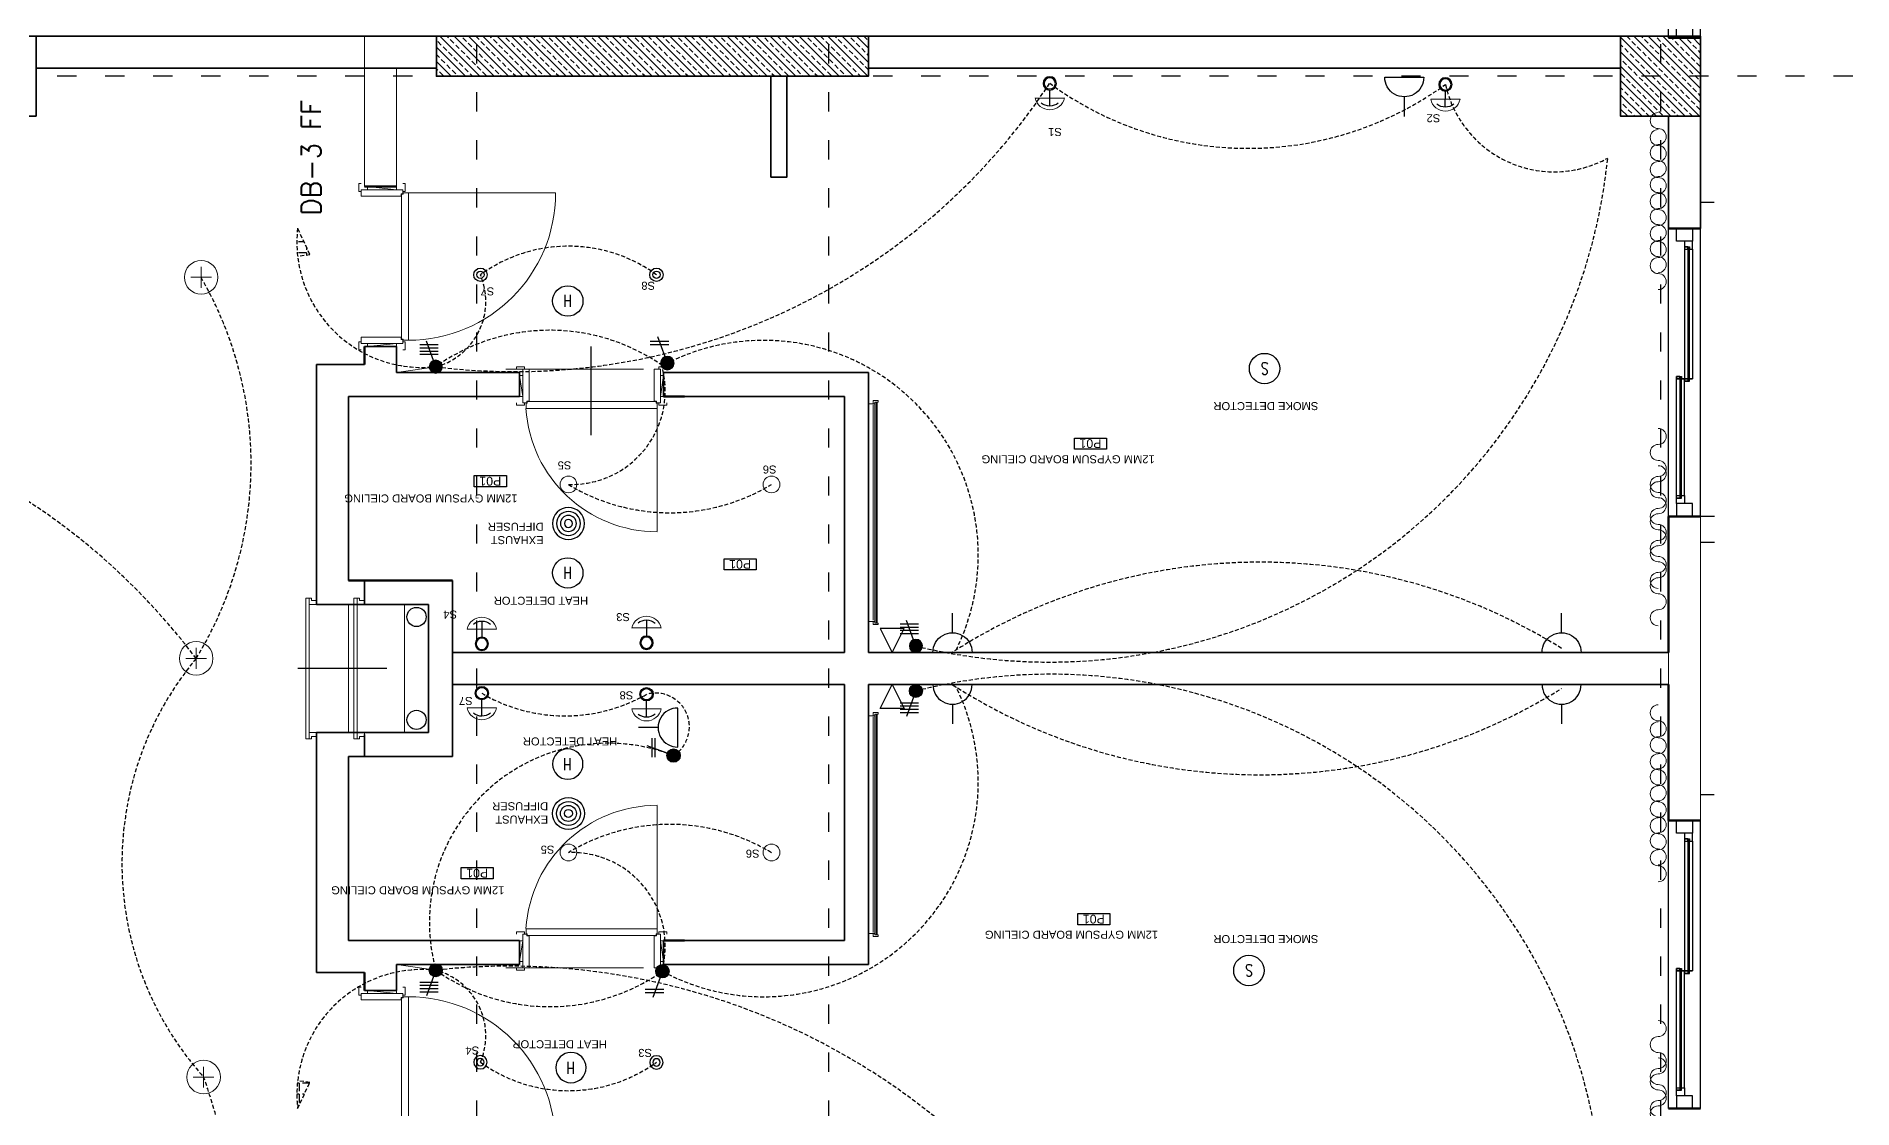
# Model space of a CAD drawing. Header units: millimetres. Extents: x -3207095 to 15275363, y 3702017 to 4798027.
# Drawn here: x 688165 to 689300, y 4470707 to 4471377 of the extents above; entities that cross this region are included whole.
import ezdxf
from ezdxf.enums import TextEntityAlignment as Align

# ---------------------------------------------------------------- set-up
doc = ezdxf.new("R2010")
doc.units = ezdxf.units.MM
for name, pattern in [('ACAD_ISO03W100', [30, 12, -18]), ('DUZ', [500, 500]), ('HIDDEN', [0.375, 0.25, -0.125]), ('HIDDEN2', [0.1875, 0.125, -0.0625])]:
    doc.linetypes.add(name, pattern=pattern)
doc.layers.get('0').update_dxf_attribs({"color": 1, "linetype": 'DUZ'})
for name, color, linetype in [('0 MC MAHAL', 94, 'Continuous'), ('a_aydinlatma', 5, 'Continuous'), ('a_olcu', 30, 'Continuous'), ('a_yazi', 105, 'Continuous'), ('AGAC', 116, 'Continuous'), ('EL-L-LS', 181, 'Continuous'), ('KOLTAR_F', 145, 'Continuous'), ('MH-EL-TEL', 222, 'Continuous'), ('OLCU', 1, 'Continuous'), ('PEN', 161, 'Continuous'), ('pen.kap.olc', 205, 'Continuous'), ('SMC-EL-FA', 33, 'Continuous'), ('SMC-EL-FA-TXT', 123, 'Continuous'), ('SMC-EL-L-LP', 22, 'Continuous'), ('SMC-EL-P', 160, 'Continuous'), ('SMC-TXT', 123, 'Continuous'), ('söve', 26, 'DUZ'), ('TESİSAT', 57, 'Continuous')]:
    doc.layers.add(name, color=color, linetype=linetype)
for name, color, linetype, lineweight in [('C LIGHT', 202, 'Continuous', 9), ('cam', 143, 'Continuous', 20), ('DUV', 220, 'Continuous', 50), ('DUVAR', 7, 'Continuous', 35), ('EL-L-WIR', 124, 'Continuous', 30), ('FE_MOBTEF.2', 33, 'Continuous', 18), ('FE_PERDE', 205, 'Continuous', 15), ('gor25', 142, 'Continuous', 25), ('iç duvar', 7, 'Continuous', 50), ('KAPEN', 151, 'Continuous', 9), ('KOLON_F', 3, 'Continuous', 35), ('Xref', 253, 'Continuous', 13)]:
    doc.layers.add(name, color=color, linetype=linetype, lineweight=lineweight)
doc.styles.add('ARIEL20S', font='arial.ttf')
doc.styles.add('ROMANS', font='romans.shx')
doc.styles.add('smc-1', font='simplex.shx')
pattern_1 = [(135, (5190607.668, 3810743.487), (-4.4901280605, -4.4901280605), []), (135, (5190607.668, 3810747.977), (-4.4901280605, -4.4901280605), [3.175, -1.5875])]
pattern_2 = [(135, (5191127.668, 3810743.487), (-4.4901280605, -4.4901280605), []), (135, (5191127.668, 3810747.977), (-4.4901280605, -4.4901280605), [3.175, -1.5875])]

# ---------------------------------------------------------------- blocks, each defined once
blk = doc.blocks.new('GEN_BLOCK00601')
at = {"linetype": 'Continuous', "ltscale": 50}
for centre, start, end in [((50, 50), 0, 180), ((150, 50), 180, 0), ((250, 50), 0, 180), ((350, 50), 180, 0), ((450, 50), 0, 180), ((550, 50), 180, 0), ((650, 50), 0, 180), ((750, 50), 180, 0), ((850, 50), 0, 180), ((950, 50), 180, 0)]:
    blk.add_arc(centre, 50, start, end, dxfattribs=at)
for tag in ['FLOOR', 'Sfb']:
    blk.add_attdef(tag, (0, 0), '', height=1)
blk = doc.blocks.new('new block')
at = {"layer": 'KAPEN'}
for p, q in [((105202.053, 48261.86), (105202.02, 48261.86)), ((105202.053, 48261.853), (105202.053, 48261.86)), ((105202.063, 48261.853), (105202.053, 48261.853)), ((105202.063, 48261.047), (105202.063, 48261.853)), ((105201.25, 48261.04), (105202.053, 48261.04)), ((105202.053, 48261.047), (105202.063, 48261.047)), ((105202.053, 48261.04), (105202.053, 48261.047))]:
    blk.add_line(p, q, dxfattribs=at)
for points in [[(105202.055, 48261.92), (105202.04, 48261.92), (105202.04, 48261.87), (105202.055, 48261.87)], [(105202.265, 48261.92), (105202.28, 48261.92), (105202.28, 48261.87), (105202.265, 48261.87)], [(105202.02, 48261.04), (105202.02, 48261.86)], [(105202.225, 48261.88), (105202.225, 48261.9), (105202.095, 48261.88), (105202.095, 48261.9)], [(105202.055, 48260.98), (105202.04, 48260.98), (105202.04, 48261.03), (105202.055, 48261.03)], [(105202.225, 48261.02), (105202.225, 48261), (105202.095, 48261.02), (105202.095, 48261)], [(105202.265, 48260.98), (105202.28, 48260.98), (105202.28, 48261.03), (105202.265, 48261.03)]]:
    blk.add_lwpolyline(points, dxfattribs=at)
for points in [[(105202.055, 48261.88), (105202.055, 48261.855), (105202.065, 48261.855), (105202.065, 48261.84), (105202.265, 48261.84), (105202.265, 48261.88)], [(105202.055, 48261.02), (105202.055, 48261.045), (105202.065, 48261.045), (105202.065, 48261.06), (105202.265, 48261.06), (105202.265, 48261.02)]]:
    blk.add_lwpolyline(points, close=True, dxfattribs=at)
blk.add_arc((105202.071, 48261.04), 0.822, 93.6023, 180, dxfattribs=at)
blk = doc.blocks.new('K210')
for p, q in [((0.04, 0.985), (0.04, 0.032)), ((0.04, 0.032), (0.047, 0.032)), ((0.047, 0.032), (0.047, 0.022)), ((0.047, 0.022), (0.953, 0.022)), ((0.953, 0.032), (0.96, 0.032)), ((0.953, 0.022), (0.953, 0.032)), ((0.96, 0.032), (0.96, 0.065))]:
    blk.add_line(p, q)
for points in [[(-0.02, 0.03), (-0.02, 0.045), (0.03, 0.045), (0.03, 0.03)], [(0.04, 0.065), (0.96, 0.065)], [(1.02, 0.03), (1.02, 0.045), (0.97, 0.045), (0.97, 0.03)], [(0.02, -0.19), (0, -0.19), (0.02, -0.01), (0, -0.01)], [(0.98, -0.19), (1, -0.19), (0.98, -0.01), (1, -0.01)], [(-0.02, -0.23), (-0.02, -0.245), (0.03, -0.245), (0.03, -0.23)], [(1.02, -0.23), (1.02, -0.245), (0.97, -0.245), (0.97, -0.23)]]:
    blk.add_lwpolyline(points)
for points in [[(0.02, 0.03), (0.045, 0.03), (0.045, 0.02), (0.06, 0.02), (0.06, -0.23), (0.02, -0.23)], [(0.98, 0.03), (0.955, 0.03), (0.955, 0.02), (0.94, 0.02), (0.94, -0.23), (0.98, -0.23)]]:
    blk.add_lwpolyline(points, close=True)
blk.add_arc((0.04, 0.065), 0.92, 0, 90)
blk = doc.blocks.new('rgtkjıtdkfgölv')
at = {"layer": 'FE_MOBTEF.2'}
for p, q in [((104445.908, 48877.932), (104445.888, 48877.932)), ((104445.888, 48877.932), (104445.888, 48877.902)), ((104445.888, 48877.902), (104445.898, 48877.902)), ((104445.898, 48877.914), (104445.898, 48877.922)), ((104445.898, 48877.922), (104447.278, 48877.922)), ((104445.898, 48877.922), (104445.908, 48877.922)), ((104445.898, 48877.902), (104445.898, 48877.922)), ((104445.898, 48877.908), (104445.898, 48877.914)), ((104445.898, 48877.914), (104447.278, 48877.914)), ((104447.278, 48877.914), (104445.898, 48877.914)), ((104447.278, 48877.908), (104445.898, 48877.908)), ((104445.908, 48877.932), (104445.908, 48877.962)), ((104445.908, 48877.922), (104445.908, 48877.932)), ((104447.261, 48877.932), (104445.914, 48877.932)), ((104447.268, 48877.932), (104447.268, 48877.962)), ((104447.268, 48877.932), (104447.288, 48877.932)), ((104447.268, 48877.922), (104447.268, 48877.932)), ((104447.278, 48877.922), (104447.268, 48877.922)), ((104447.278, 48877.902), (104447.278, 48877.922)), ((104447.278, 48877.922), (104447.278, 48877.914)), ((104447.278, 48877.914), (104447.278, 48877.908)), ((104447.288, 48877.902), (104447.278, 48877.902)), ((104447.288, 48877.932), (104447.288, 48877.902))]:
    blk.add_line(p, q, dxfattribs=at)
blk = doc.blocks.new('a_malzeme')
blk.add_lwpolyline([(-100, 70), (100, 70), (100, 0), (-100, 0), (-100, 70)])
at = {"style": 'ARIEL20S'}
blk.add_attdef('P01', text='', height=55, dxfattribs=at).set_placement((0, 35), align=Align.MIDDLE_CENTER)
blk = doc.blocks.new('ANEM')
at = {"layer": 'a_aydinlatma'}
for radius in [100, 75, 50, 25]:
    blk.add_circle((56721, 5587), radius, dxfattribs=at)
blk = doc.blocks.new('SD')
at = {"color": 140}
blk.add_circle((0, 0), 0.25, dxfattribs=at)
at = {"layer": 'SMC-EL-FA-TXT', "style": 'ROMANS', "width": 0.75}
blk.add_text('S', height=0.197, dxfattribs=at).set_placement((-0.066, -0.101, 0))
blk = doc.blocks.new('LIGHT3')
at = {"layer": 'SMC-EL-L-LP'}
blk.add_line((0.001, 0), (0, 0.235), dxfattribs=at)
for radius in [0.0975, 0.0825]:
    blk.add_circle((0, 0.332), radius, dxfattribs=at)
blk.add_arc((0, 0.2), 0.2, 231.5853, 308.8029, dxfattribs=at)
blk = doc.blocks.new('LS-1WAY-4G')
at = {"layer": 'EL-L-LS'}
blk.add_hatch(color=181, dxfattribs=at).paths.add_polyline_path([(0.092, 0.092, 1), (-0.092, 0.092, 1)])
at = {"layer": 'EL-L-LS', "color": 181}
for p, q in [((-0.036, 0.4), (0.223, 0.4)), ((-0.036, 0.354), (0.223, 0.354)), ((-0.036, 0.308), (0.223, 0.308)), ((-0.036, 0.263), (0.223, 0.263)), ((0.031, 0.178), (0.132, 0.453))]:
    blk.add_line(p, q, dxfattribs=at)
blk.add_circle((0, 0.092), 0.0917, dxfattribs=at)
blk = doc.blocks.new('LIGHT1')
at = {"linetype": 'Continuous'}
for radius in [0.11, 0.06]:
    blk.add_circle((0, 0), radius, dxfattribs=at)
blk = doc.blocks.new('A$C89dd7f61')
at = {"layer": 'SMC-EL-L-LP', "xscale": -38, "yscale": 38, "zscale": 38}
blk.add_blockref('LIGHT1', (0, 0), dxfattribs=at)
blk = doc.blocks.new('LS-1WAY-2G')
at = {"layer": 'SMC-EL-L-LP'}
blk.add_hatch(color=181, dxfattribs=at).paths.add_polyline_path([(0.092, 0.092, 1), (-0.092, 0.092, 1)])
at = {"layer": 'SMC-EL-L-LP', "color": 181}
for p, q in [((-0.021, 0.387), (0.237, 0.387)), ((-0.021, 0.342), (0.237, 0.342)), ((0.031, 0.178), (0.132, 0.453))]:
    blk.add_line(p, q, dxfattribs=at)
blk.add_circle((0, 0.092), 0.0917, dxfattribs=at)
blk = doc.blocks.new('CL1')
at = {"layer": 'C LIGHT'}
blk.add_circle((0, 0), 5.25, dxfattribs=at)
blk = doc.blocks.new('HD')
at = {"color": 22}
blk.add_circle((0, 0), 0.25, dxfattribs=at)
at = {"layer": 'SMC-EL-FA-TXT', "color": 123, "style": 'ROMANS', "width": 0.75}
blk.add_text('H', height=0.197, dxfattribs=at).set_placement((-0.074, -0.096, 0))
blk = doc.blocks.new('S13A')
for p, q in [((0, 0.18), (0, 0.358)), ((-0.178, 0), (0.178, 0))]:
    blk.add_line(p, q)
blk.add_arc((0, 0.002), 0.178, 359.4023, 180.5977)
blk = doc.blocks.new('A$C7aefd928')
at = {"layer": 'a_aydinlatma', "linetype": 'HIDDEN', "ltscale": 10}
h = blk.add_hatch(dxfattribs=at)
h.set_pattern_fill('ANGLE', color=8)
h.set_pattern_definition([(0, (-693994.367, -4479887.279), (0, 6.985), [5.08, -1.905]), (90, (-693994.367, -4479887.279), (-6.985, 4e-16), [5.08, -1.905])])
h.paths.add_polyline_path([(837.2, 271.4), (829.6, 255), (837.2, 254.1, 0.055419)])
at = {"layer": 'a_aydinlatma', "linetype": 'HIDDEN2'}
for p, q in [((23.5, 328.8), (23.5, 281.7)), ((0, 305.3), (47, 305.3))]:
    blk.add_line(p, q, dxfattribs=at)
at = {"layer": 'a_aydinlatma', "color": 3, "linetype": 'HIDDEN', "ltscale": 10}
for p, q in [((837.2, 271.4), (829.6, 255)), ((829.6, 255), (837.2, 254.1))]:
    blk.add_line(p, q, dxfattribs=at)
at = {"layer": 'a_aydinlatma', "linetype": 'HIDDEN2'}
for radius in [19.2, 7.2]:
    blk.add_circle((23.5, 305.3), radius, dxfattribs=at)
at = {"layer": 'a_aydinlatma', "linetype": 'HIDDEN', "ltscale": 10}
for centre, radius, start, end in [((41.1, 391.6), 88.1, 258.5011, 333.1564), ((243.2, 587.1), 265.7, 242.3098, 297.7005), ((705.2, 605.5), 423.1, 216.8454, 276.1897), ((366.4, 345.2), 345.2, 186.6453, 284.1662), ((668, 166.4), 93.8, 54.1169, 125.8831), ((761.9, 225.8), 42.3, 156.7822, 254.8981), ((643.1, 154.9), 111.8, 248.5847, 15.5788), ((665.9, 169.8), 58.4, 164.7362, 272.1082), ((604.6, 216.3), 122.5, 238.8129, 301.1871), ((613.5, 32.9), 21.1, 121.94, 285.5579), ((670.1, -77.2), 103.2, 59.6797, 119.5515)]:
    blk.add_arc(centre, radius, start, end, dxfattribs=at)
at = {"layer": 'a_aydinlatma', "color": 3, "linetype": 'HIDDEN', "ltscale": 10}
for centre, radius, start, end in [((759.4, 262.8), 78.3, 263.7664, 6.3094), ((679.6, 84.6), 123.1, 54.605, 124.8385), ((546, 67.4), 134.1, 61.8575, 206.2961), ((235.8, -293.6), 356.4, 57.3715, 121.9107)]:
    blk.add_arc(centre, radius, start, end, dxfattribs=at)
at = {"layer": 'MH-EL-TEL'}
for p, q in [((465.7, 6.4), (458.2, 21.4)), ((458.2, 21.4), (473.2, 21.4)), ((473.2, 21.4), (465.7, 6.4))]:
    blk.add_line(p, q, dxfattribs=at)
at = {"layer": 'OLCU', "color": 252, "linetype": 'Continuous', "lineweight": 5, "true_color": 0x939598}
blk.add_line((750.9, 184.9), (775.5, 181.4), dxfattribs=at)
at = {"layer": 'SMC-EL-L-LP', "lineweight": 0}
for p, q in [((128.9, 342.6), (110.6, 342.6)), ((375.9, 342.7), (357.5, 342.7)), ((610, 21.7), (628.3, 21.7)), ((712.9, 21), (731.3, 21))]:
    blk.add_line(p, q, dxfattribs=at)
for centre, start, end in [((119.7, 344.6), 191.7871, 348.2129), ((366.7, 344.6), 191.7871, 348.2129), ((619.2, 19.8), 11.7871, 168.2129), ((722.1, 19.1), 11.7871, 168.2129)]:
    blk.add_arc(centre, 9.38, start, end, dxfattribs=at)
at = {"layer": 'a_aydinlatma', "xscale": 0.1, "yscale": 0.1, "zscale": 0.1}
blk.add_blockref('ANEM', (-5004.1, -471.7), dxfattribs=at)
at = {"layer": 'a_olcu', "xscale": 0.1, "yscale": 0.1, "zscale": 0.1}
for p in [(339.7, 149.5), (725, 120.8)]:
    blk.add_blockref('a_malzeme', p, dxfattribs=at).add_auto_attribs({'P01': 'P01'})
at = {"layer": 'C LIGHT', "linetype": 'Continuous'}
for p in [(541.1, 111.4), (668, 111.4)]:
    blk.add_blockref('CL1', p, dxfattribs=at)
at = {"layer": 'EL-L-LS', "xscale": 45.60000005237816, "yscale": 45.60000005237816, "zscale": 45.60000005237816}
blk.add_blockref('LS-1WAY-2G', (609.3, 181.4), dxfattribs=at)
at = {"layer": 'EL-L-LS', "xscale": 45.60000005237816, "yscale": 45.60000005237816, "zscale": 45.60000005237816, "rotation": 270}
blk.add_blockref('LS-1WAY-2G', (598.1, 50.8), dxfattribs=at)
at = {"layer": 'EL-L-WIR', "xscale": 44.23680000000058, "yscale": 44.23680000000058, "zscale": 44.23680000000058}
for p in [(750.9, 180.9), (450.9, 6.4)]:
    blk.add_blockref('LS-1WAY-4G', p, dxfattribs=at)
at = {"layer": 'SMC-EL-FA', "yscale": 38, "zscale": 38}
for name, p, xscale in [('HD', (666.4, 245.8), -38), ('SD', (242.8, 185.1), 38), ('HD', (668.4, 56.1), -38)]:
    blk.add_blockref(name, p, dxfattribs=dict(at, xscale=xscale))
at = {"layer": 'SMC-EL-L-LP', "lineweight": 0, "xscale": 42.74999999996362, "yscale": 42.74999999996362, "zscale": 42.74999999996362}
for p in [(119.7, 337.6), (366.7, 337.6)]:
    blk.add_blockref('LIGHT3', p, dxfattribs=at)
at = {"layer": 'SMC-EL-L-LP', "lineweight": 0, "xscale": 42.74999999996362, "yscale": 42.74999999996362, "zscale": 42.74999999996362, "rotation": 180}
for p in [(619.2, 26.7), (722.1, 26)]:
    blk.add_blockref('LIGHT3', p, dxfattribs=at)
at = {"layer": 'SMC-EL-P', "xscale": 68.51054328617874, "yscale": 68.51054328617874, "zscale": 68.51054328617874}
for p, rotation in [((144.8, 354.5), 180), ((599.6, 33.3), 270)]:
    blk.add_blockref('S13A', p, dxfattribs=dict(at, rotation=rotation))
for p in [(47.4, 6.4), (428, 6.4)]:
    blk.add_blockref('S13A', p, dxfattribs=at)
at = {"layer": 'Xref'}
for p in [(613, 242.5), (723, 242.4)]:
    blk.add_blockref('A$C89dd7f61', p, dxfattribs=at)
at = {"layer": 'a_yazi', "char_height": 5, "style": 'ARIEL20S'}
for s, insert, width, attachment_point in [('S2', (115.8, 330.3), 51.389, 1), ('S1', (353, 328.2), 51.389, 1), ('S3', (615.8, 239.1), 51.389, 1), ('HEAT DETECTOR', (644, 228.6), 143.239, 7), ('S4', (723.8, 237.6), 51.389, 1), ('SMOKE DETECTOR', (199.4, 162.9), 143.239, 7), ('12MM GYPSUM BOARD CIELING ', (299.5, 160.2), 143.239, 7), ('12MM GYPSUM BOARD CIELING ', (708, 132.4), 143.239, 7), ('S6', (548.6, 114.6), 51.389, 1), ('S5', (676.8, 112.1), 51.389, 1), ('EXHAUST DIFFUSER', (680.7, 93.3), 51.389, 1), ('HEAT DETECTOR', (637.5, 39.4), 143.239, 7), ('S8', (627.5, 15.7), 51.389, 1), ('S7', (727.9, 19.2), 51.389, 1)]:
    blk.add_mtext(s, dxfattribs=dict(at, insert=insert, width=width, attachment_point=attachment_point))
blk = doc.blocks.new('A$C288ee9c8')
at = {"layer": 'a_aydinlatma', "linetype": 'HIDDEN', "ltscale": 10}
h = blk.add_hatch(dxfattribs=at)
h.set_pattern_fill('ANGLE', color=8)
h.set_pattern_definition([(0, (-694012.924, -4479302.351), (0, 6.985), [5.08, -1.905]), (90, (-694012.924, -4479302.351), (-6.985, 4e-16), [5.08, -1.905])])
h.paths.add_polyline_path([(818.7, 95), (811, 111.4), (818.6, 112.3, -0.055419)])
at = {"layer": 'a_aydinlatma', "color": 3, "linetype": 'HIDDEN', "ltscale": 10}
for p, q in [((811, 111.4), (818.6, 112.3)), ((818.7, 95), (811, 111.4))]:
    blk.add_line(p, q, dxfattribs=at)
at = {"layer": 'a_aydinlatma', "linetype": 'HIDDEN', "ltscale": 10}
for centre, radius, start, end in [((349, 15), 350.8, 76.2487, 174.124), ((586.1, 150), 122.5, 58.8129, 121.1871), ((647.4, 196.4), 58.4, 87.8918, 195.2638), ((683.3, -216.4), 400.7, 82.9628, 146.5996), ((743.4, 140.5), 42.3, 105.1019, 203.2178), ((649.5, 199.8), 93.8, 234.1169, 305.8831), ((33.5, -10.1), 69.6, 12.4474, 118.8317), ((224.6, -165.2), 210, 53.7613, 125.8826)]:
    blk.add_arc(centre, radius, start, end, dxfattribs=at)
at = {"layer": 'a_aydinlatma', "color": 3, "linetype": 'HIDDEN', "ltscale": 10}
for centre, radius, start, end in [((217.3, 659.8), 356.4, 238.0893, 302.6285), ((527.5, 298.9), 134.1, 153.7039, 298.1425), ((740.9, 103.4), 78.3, 353.6906, 96.2336), ((661.1, 281.6), 123.1, 235.1615, 305.395)]:
    blk.add_arc(centre, radius, start, end, dxfattribs=at)
at = {"layer": 'MH-EL-TEL'}
for p, q in [((447.2, 359.8), (439.7, 344.8)), ((454.7, 344.8), (447.2, 359.8)), ((439.7, 344.8), (454.7, 344.8))]:
    blk.add_line(p, q, dxfattribs=at)
at = {"layer": 'OLCU', "color": 252, "linetype": 'Continuous', "lineweight": 5, "true_color": 0x939598}
blk.add_line((732.4, 181.3), (757, 184.8), dxfattribs=at)
at = {"layer": 'SMC-EL-L-LP', "lineweight": 0}
for p, q in [((591.5, 344.5), (609.8, 344.5)), ((694.4, 345.2), (712.8, 345.2)), ((110.7, 14.1), (92.3, 14.1)), ((357.9, 13.4), (339.5, 13.4))]:
    blk.add_line(p, q, dxfattribs=at)
for centre, start, end in [((600.7, 346.5), 191.7871, 348.2129), ((703.6, 347.1), 191.7871, 348.2129), ((101.5, 12.2), 11.7871, 168.2129), ((348.7, 11.4), 11.7871, 168.2129)]:
    blk.add_arc(centre, 9.38, start, end, dxfattribs=at)
at = {"layer": 'a_aydinlatma', "xscale": -0.1, "yscale": 0.1, "zscale": 0.1, "rotation": 180}
blk.add_blockref('ANEM', (-5022.6, 837.9), dxfattribs=at)
at = {"layer": 'a_olcu', "xscale": 0.1, "yscale": 0.1, "zscale": 0.1}
for p in [(542.2, 301.2), (698.3, 249.3), (323.3, 225.8)]:
    blk.add_blockref('a_malzeme', p, dxfattribs=at).add_auto_attribs({'P01': 'P01'})
at = {"layer": 'C LIGHT', "linetype": 'Continuous', "xscale": -1, "rotation": 180}
for p in [(522.6, 254.8), (649.5, 254.8)]:
    blk.add_blockref('CL1', p, dxfattribs=at)
at = {"layer": 'EL-L-LS', "xscale": -45.60000005237816, "yscale": 45.60000005237816, "zscale": 45.60000005237816, "rotation": 180}
blk.add_blockref('LS-1WAY-2G', (587.7, 183.2), dxfattribs=at)
at = {"layer": 'EL-L-WIR', "xscale": -44.23680000000058, "yscale": 44.23680000000058, "zscale": 44.23680000000058, "rotation": 180}
for p in [(432.4, 359.8), (732.4, 185.3)]:
    blk.add_blockref('LS-1WAY-4G', p, dxfattribs=at)
at = {"layer": 'SMC-EL-FA', "xscale": 38, "yscale": 38, "zscale": 38, "rotation": 180}
for p in [(649.9, 310.1), (649.9, 140.2)]:
    blk.add_blockref('HD', p, dxfattribs=at)
at = {"layer": 'SMC-EL-FA', "xscale": 38, "yscale": 38, "zscale": 38}
blk.add_blockref('SD', (214.5, 182.4), dxfattribs=at)
at = {"layer": 'SMC-EL-L-LP', "lineweight": 0, "xscale": -42.74999999996362, "yscale": 42.74999999996362, "zscale": 42.74999999996362}
for p in [(600.7, 339.5), (703.6, 340.2)]:
    blk.add_blockref('LIGHT3', p, dxfattribs=at)
at = {"layer": 'SMC-EL-L-LP', "lineweight": 0, "xscale": -42.74999999996362, "yscale": 42.74999999996362, "zscale": 42.74999999996362, "rotation": 180}
for p in [(101.5, 19.1), (348.7, 18.4)]:
    blk.add_blockref('LIGHT3', p, dxfattribs=at)
at = {"layer": 'SMC-EL-P', "xscale": -68.51054328617874, "yscale": 68.51054328617874, "zscale": 68.51054328617874, "rotation": 180}
for p in [(28.9, 359.8), (409.5, 359.8)]:
    blk.add_blockref('S13A', p, dxfattribs=at)
at = {"layer": 'SMC-EL-P', "xscale": -68.51054328617874, "yscale": 68.51054328617874, "zscale": 68.51054328617874}
blk.add_blockref('S13A', (127.2, 0.3), dxfattribs=at)
at = {"layer": 'Xref', "xscale": -1, "rotation": 180}
for p in [(594.5, 123.8), (704.5, 123.8)]:
    blk.add_blockref('A$C89dd7f61', p, dxfattribs=at)
at = {"layer": 'a_yazi', "char_height": 5, "style": 'ARIEL20S'}
for s, insert, width, attachment_point in [('S3', (611.1, 340.2), 51.389, 1), ('HEAT DETECTOR', (637.2, 324.9), 143.239, 7), ('S4', (719.1, 338.6), 51.389, 1), ('EXHAUST DIFFUSER', (665, 292.1), 51.389, 1), ('12MM GYPSUM BOARD CIELING ', (681.3, 261), 143.239, 7), ('12MM GYPSUM BOARD CIELING ', (283.1, 236.5), 143.239, 7), ('S6', (519.5, 248), 51.389, 1), ('S5', (647.7, 245.4), 51.389, 1), ('SMOKE DETECTOR', (180.9, 203.3), 143.239, 7), ('S7', (695.9, 136.7), 51.389, 1), ('S8', (595.4, 133.2), 51.389, 1), ('S1', (341.2, 37.1), 51.389, 1), ('S2', (104.7, 28.5), 51.389, 1)]:
    blk.add_mtext(s, dxfattribs=dict(at, insert=insert, width=width, attachment_point=attachment_point))
blk = doc.blocks.new('CL4')
at = {"layer": 'C LIGHT', "color": 3}
for p, q in [((-3.25, 0), (3.25, 0)), ((0, 3.25), (0, -3.25))]:
    blk.add_line(p, q, dxfattribs=at)
at = {"layer": 'C LIGHT'}
blk.add_circle((0, 0), 5.25, dxfattribs=at)

msp = doc.modelspace()

# ---------------------------------------------------------------- hatches: boundary and pattern name
at = {"layer": 'KOLTAR_F'}
h = msp.add_hatch(dxfattribs=at)
h.set_pattern_fill('ANSI33', color=256, angle=90, style=0)
h.set_pattern_definition(pattern_2)
h.paths.add_polyline_path([(688685.2, 4471377), (688415.2, 4471377), (688415.2, 4471352), (688685.2, 4471352)])
h = msp.add_hatch(dxfattribs=at)
h.set_pattern_fill('ANSI33', color=256, angle=90, style=0)
h.set_pattern_definition(pattern_2)
h.paths.add_polyline_path([(688685.2, 4471377), (688415.2, 4471377), (688415.2, 4471352), (688685.2, 4471352)])
h = msp.add_hatch(dxfattribs=at)
h.set_pattern_fill('ANSI33', color=256, angle=90, style=0)
h.set_pattern_definition(pattern_1)
h.paths.add_polyline_path([(689205.2, 4471327), (689205.2, 4471377), (689155.2, 4471377), (689155.2, 4471327)])
h = msp.add_hatch(dxfattribs=at)
h.set_pattern_fill('ANSI33', color=256, angle=90, style=0)
h.set_pattern_definition(pattern_1)
h.paths.add_polyline_path([(689205.2, 4471327), (689205.2, 4471377), (689155.2, 4471377), (689155.2, 4471327)])

# ---------------------------------------------------------------- linework, layer by layer
at = {"color": 232, "linetype": 'ACAD_ISO03W100'}
for p, q in [((688440.2, 4472512), (688440.2, 4469382)), ((688660.2, 4472512), (688660.2, 4469382)), ((689180.2, 4472512), (689180.2, 4469382)), ((689300.2, 4471352), (685360.2, 4471352))]:
    msp.add_line(p, q, dxfattribs=at)
at = {"layer": 'a_aydinlatma', "linetype": 'HIDDEN', "ltscale": 10}
for centre, radius, start, end in [((688066.9, 4471109.9), 232.5, 328.4579, 30.0617), ((687933.6, 4470739), 414.7, 36.9369, 115.6206), ((688418.6, 4470860.2), 199.9, 140.1628, 221.8803), ((687960.9, 4470615), 328.4, 336.9957, 19.8788)]:
    msp.add_arc(centre, radius, start, end, dxfattribs=at)
at = {"layer": 'AGAC'}
for p, q in [((689185.2, 4471376), (689185.2, 4471556)), ((689205.2, 4471377), (689205.2, 4471556)), ((689185.2, 4471077), (689185.2, 4471257)), ((689185.2, 4471077), (689185.2, 4471257)), ((689205.2, 4471077), (689205.2, 4471257)), ((689205.2, 4471077), (689205.2, 4471257)), ((689185.2, 4470707), (689185.2, 4470887)), ((689185.2, 4470707), (689185.2, 4470887)), ((689205.2, 4470707), (689205.2, 4470887)), ((689205.2, 4470707), (689205.2, 4470887))]:
    msp.add_line(p, q, dxfattribs=at)
at = {"layer": 'cam'}
for p, q in [((689197.2, 4471245.5), (689197.2, 4471161.5)), ((689197.2, 4471245.5), (689197.2, 4471161.5)), ((689197.7, 4471245.5), (689197.7, 4471161.5)), ((689197.7, 4471245.5), (689197.7, 4471161.5)), ((689198.2, 4471245.5), (689198.2, 4471161.5)), ((689198.2, 4471245.5), (689198.2, 4471161.5)), ((689192.2, 4471088.5), (689192.2, 4471164.5)), ((689192.2, 4471088.5), (689192.2, 4471164.5)), ((689192.7, 4471088.5), (689192.7, 4471164.5)), ((689192.7, 4471088.5), (689192.7, 4471164.5)), ((689193.2, 4471088.5), (689193.2, 4471164.5)), ((689193.2, 4471088.5), (689193.2, 4471164.5)), ((689197.2, 4470875.5), (689197.2, 4470791.5)), ((689197.2, 4470875.5), (689197.2, 4470791.5)), ((689197.7, 4470875.5), (689197.7, 4470791.5)), ((689197.7, 4470875.5), (689197.7, 4470791.5)), ((689198.2, 4470875.5), (689198.2, 4470791.5)), ((689198.2, 4470875.5), (689198.2, 4470791.5)), ((689192.2, 4470718.5), (689192.2, 4470794.5)), ((689192.2, 4470718.5), (689192.2, 4470794.5)), ((689192.7, 4470718.5), (689192.7, 4470794.5)), ((689192.7, 4470718.5), (689192.7, 4470794.5)), ((689193.2, 4470718.5), (689193.2, 4470794.5)), ((689193.2, 4470718.5), (689193.2, 4470794.5))]:
    msp.add_line(p, q, dxfattribs=at)
at = {"layer": 'DUV'}
for p, q in [((689205.2, 4471376), (689185.2, 4471376)), ((688390.2, 4471283.1), (688370.2, 4471283.1)), ((689185.2, 4471257), (689205.2, 4471257)), ((689185.2, 4471257), (689205.2, 4471257)), ((689185.2, 4471257), (689205.2, 4471257)), ((689185.2, 4471257), (689205.2, 4471257)), ((688370.2, 4471183.1), (688370.2, 4471172)), ((688570.2, 4471152), (688557.2, 4471152)), ((689185.2, 4471077), (689205.2, 4471077)), ((689185.2, 4471077), (689185.2, 4470992)), ((689185.2, 4471077), (689205.2, 4471077)), ((689185.2, 4471077), (689205.2, 4471077)), ((689185.2, 4471077), (689205.2, 4471077)), ((688425.2, 4471037), (688360.2, 4471037)), ((689185.2, 4470887), (689185.2, 4470972)), ((689185.2, 4470887), (689205.2, 4470887)), ((689185.2, 4470887), (689205.2, 4470887)), ((689185.2, 4470887), (689205.2, 4470887)), ((689185.2, 4470887), (689205.2, 4470887)), ((688570.2, 4470812), (688557.2, 4470812)), ((688370.2, 4470780.9), (688370.2, 4470792)), ((689185.2, 4470707), (689205.2, 4470707)), ((689185.2, 4470707), (689205.2, 4470707)), ((689185.2, 4470707), (689205.2, 4470707)), ((689185.2, 4470707), (689205.2, 4470707))]:
    msp.add_line(p, q, dxfattribs=at)
at = {"layer": 'DUVAR'}
for p, q in [((688165.2, 4471377), (688415.2, 4471377)), ((689155.2, 4471377), (688685.2, 4471377)), ((689155.2, 4471377), (688685.2, 4471377)), ((689205.2, 4471376), (689185.2, 4471376)), ((688165.2, 4471357), (688415.2, 4471357)), ((689155.2, 4471357), (688685.2, 4471357)), ((689155.2, 4471357), (688685.2, 4471357)), ((689185.2, 4471257), (689185.2, 4471327)), ((689205.2, 4471257), (689205.2, 4471327)), ((689185.2, 4471257), (689205.2, 4471257)), ((689185.2, 4471257), (689205.2, 4471257)), ((688370.2, 4471172), (688370.2, 4471183.1)), ((688390.2, 4471183.1), (688370.2, 4471183.1)), ((688390.2, 4471183.1), (688390.2, 4471167)), ((688370.2, 4471172), (688340.2, 4471172)), ((688340.2, 4471022), (688340.2, 4471172)), ((688467.2, 4471167), (688390.2, 4471167)), ((688467.2, 4471167), (688467.2, 4471152)), ((688557.2, 4471152), (688557.2, 4471167)), ((688685.2, 4471167), (688557.2, 4471167)), ((688685.2, 4471167), (688685.2, 4470992)), ((688467.2, 4471152), (688360.2, 4471152)), ((688360.2, 4471037), (688360.2, 4471152)), ((688670.2, 4471152), (688557.2, 4471152)), ((688670.2, 4471152), (688670.2, 4470992)), ((689185.2, 4471077), (689205.2, 4471077)), ((689185.2, 4470992), (689185.2, 4471077)), ((689185.2, 4471077), (689205.2, 4471077)), ((688425.2, 4471037), (688360.2, 4471037)), ((688425.2, 4471037), (688370.2, 4471037)), ((688370.2, 4471022), (688370.2, 4471037)), ((688425.2, 4470927), (688425.2, 4471037)), ((688425.2, 4470992), (688425.2, 4471037)), ((688410.2, 4471022), (688340.2, 4471022)), ((688410.2, 4471022), (688370.2, 4471022)), ((688410.2, 4471022), (688410.2, 4470942)), ((688410.2, 4471022), (688410.2, 4470942)), ((688670.2, 4470992), (688425.2, 4470992)), ((689185.2, 4470992), (688685.2, 4470992)), ((688670.2, 4470972), (688425.2, 4470972)), ((688425.2, 4470972), (688425.2, 4470927)), ((688670.2, 4470812), (688670.2, 4470972)), ((689185.2, 4470972), (688685.2, 4470972)), ((688685.2, 4470797), (688685.2, 4470972)), ((689185.2, 4470972), (689185.2, 4470887)), ((688340.2, 4470942), (688340.2, 4470792)), ((688410.2, 4470942), (688340.2, 4470942)), ((688410.2, 4470942), (688370.2, 4470942)), ((688370.2, 4470940.7), (688370.2, 4470927)), ((688360.2, 4470927), (688360.2, 4470812)), ((688425.2, 4470927), (688360.2, 4470927)), ((688425.2, 4470927), (688370.2, 4470927)), ((689185.2, 4470887), (689205.2, 4470887)), ((689185.2, 4470887), (689205.2, 4470887)), ((688467.2, 4470812), (688360.2, 4470812)), ((688467.2, 4470797), (688467.2, 4470812)), ((688557.2, 4470812), (688557.2, 4470797)), ((688670.2, 4470812), (688557.2, 4470812)), ((688370.2, 4470792), (688340.2, 4470792)), ((688370.2, 4470792), (688370.2, 4470780.9)), ((688467.2, 4470797), (688390.2, 4470797)), ((688390.2, 4470780.9), (688390.2, 4470797)), ((688685.2, 4470797), (688557.2, 4470797)), ((688390.2, 4470780.9), (688370.2, 4470780.9)), ((689185.2, 4470707), (689205.2, 4470707)), ((689185.2, 4470707), (689205.2, 4470707))]:
    msp.add_line(p, q, dxfattribs=at)
msp.add_lwpolyline([(688624.2, 4471352), (688624.2, 4471289), (688634.2, 4471289), (688634.2, 4471352)], dxfattribs=at)
at = {"layer": 'gor25'}
for p, q in [((689195.2, 4471244), (689195.2, 4471163)), ((689195.2, 4471244), (689195.2, 4471163)), ((689200.2, 4471244), (689200.2, 4471163)), ((689200.2, 4471244), (689200.2, 4471163)), ((689190.2, 4471090), (689190.2, 4471163)), ((689190.2, 4471090), (689190.2, 4471163)), ((689195.2, 4471090), (689195.2, 4471163)), ((689195.2, 4471090), (689195.2, 4471163)), ((689195.2, 4470874), (689195.2, 4470793)), ((689195.2, 4470874), (689195.2, 4470793)), ((689200.2, 4470874), (689200.2, 4470793)), ((689200.2, 4470874), (689200.2, 4470793)), ((689190.2, 4470720), (689190.2, 4470793)), ((689190.2, 4470720), (689190.2, 4470793)), ((689195.2, 4470720), (689195.2, 4470793)), ((689195.2, 4470720), (689195.2, 4470793))]:
    msp.add_line(p, q, dxfattribs=at)
at = {"layer": 'iç duvar', "color": 7, "lineweight": 18}
for p, q in [((689205.2, 4471257), (689205.2, 4471447)), ((688370.2, 4471283.1), (688370.2, 4471377)), ((688415.2, 4471377), (688370.2, 4471377)), ((688390.2, 4471283.1), (688390.2, 4471357)), ((688415.2, 4471357), (688390.2, 4471357)), ((689185.2, 4471257), (689185.2, 4471327)), ((689185.2, 4470887), (689185.2, 4471077)), ((689205.2, 4470887), (689205.2, 4471077)), ((689205.2, 4470887), (689205.2, 4471077)), ((688395.2, 4471022), (688395.2, 4470942))]:
    msp.add_line(p, q, dxfattribs=at)
at = {"layer": 'KAPEN'}
for p, q in [((688458.5, 4471169), (688544.7, 4471169)), ((688360.2, 4470942), (688360.2, 4471022)), ((688395.2, 4470942), (688395.2, 4471022)), ((688458.5, 4470795), (688544.7, 4470795))]:
    msp.add_line(p, q, dxfattribs=at)
for points in [[(688335.7, 4470982), (688335.7, 4471026), (688333.7, 4471026), (688333.7, 4470982)], [(688365.7, 4470982), (688365.7, 4471026), (688363.7, 4471026), (688363.7, 4470982)], [(688335.7, 4470982), (688335.7, 4470938), (688333.7, 4470938), (688333.7, 4470982)], [(688365.7, 4470982), (688365.7, 4470938), (688363.7, 4470938), (688363.7, 4470982)]]:
    msp.add_lwpolyline(points, dxfattribs=at)
for points in [[(688335.7, 4471022), (688335.7, 4471026), (688337.2, 4471026), (688337.2, 4471024.5), (688340.2, 4471024.5), (688340.2, 4471022), (688335.7, 4471022)], [(688335.7, 4471022), (688335.7, 4471026), (688337.2, 4471026), (688337.2, 4471024.5), (688340.2, 4471024.5), (688340.2, 4471022), (688335.7, 4471022)], [(688365.7, 4471022), (688365.7, 4471026), (688367.2, 4471026), (688367.2, 4471024.5), (688370.2, 4471024.5), (688370.2, 4471022), (688365.7, 4471022)], [(688365.7, 4471022), (688365.7, 4471026), (688367.2, 4471026), (688367.2, 4471024.5), (688370.2, 4471024.5), (688370.2, 4471022), (688365.7, 4471022)], [(688335.7, 4470942), (688335.7, 4470938), (688337.2, 4470938), (688337.2, 4470939.5), (688340.2, 4470939.5), (688340.2, 4470942), (688335.7, 4470942)], [(688365.7, 4470942), (688365.7, 4470938), (688367.2, 4470938), (688367.2, 4470939.5), (688370.2, 4470939.5), (688370.2, 4470942), (688365.7, 4470942)]]:
    msp.add_lwpolyline(points, close=True, dxfattribs=at)
at = {"layer": 'KOLON_F'}
for points in [[(688165.2, 4471327), (688165.2, 4471377), (688115.2, 4471377), (688115.2, 4471327)], [(688415.2, 4471377), (688685.2, 4471377), (688685.2, 4471352), (688415.2, 4471352)], [(688415.2, 4471377), (688685.2, 4471377), (688685.2, 4471352), (688415.2, 4471352)], [(689205.2, 4471327), (689205.2, 4471377), (689155.2, 4471377), (689155.2, 4471327)], [(689205.2, 4471327), (689205.2, 4471377), (689155.2, 4471377), (689155.2, 4471327)]]:
    msp.add_lwpolyline(points, close=True, dxfattribs=at)
at = {"layer": 'PEN'}
for points in [[(689190.2, 4471384), (689190.2, 4471384), (689200.2, 4471384), (689200.2, 4471377), (689200.2, 4471377), (689190.2, 4471377), (689190.2, 4471377), (689190.2, 4471377), (689190.2, 4471384)], [(689190.2, 4471384), (689190.2, 4471384), (689200.2, 4471384), (689200.2, 4471376), (689200.2, 4471376), (689190.2, 4471376), (689190.2, 4471376), (689190.2, 4471376), (689190.2, 4471384)], [(689200.2, 4471249), (689200.2, 4471249), (689190.2, 4471249), (689190.2, 4471257), (689190.2, 4471257), (689200.2, 4471257), (689200.2, 4471257), (689200.2, 4471257), (689200.2, 4471249)], [(689200.2, 4471249), (689200.2, 4471249), (689190.2, 4471249), (689190.2, 4471257), (689190.2, 4471257), (689200.2, 4471257), (689200.2, 4471257), (689200.2, 4471257), (689200.2, 4471249)], [(689200.2, 4471249), (689200.2, 4471249), (689195.2, 4471249), (689195.2, 4471245.5), (689197.2, 4471245.5), (689198.2, 4471245.5), (689198.2, 4471244), (689200.2, 4471244), (689200.2, 4471249)], [(689200.2, 4471249), (689200.2, 4471249), (689195.2, 4471249), (689195.2, 4471245.5), (689197.2, 4471245.5), (689198.2, 4471245.5), (689198.2, 4471244), (689200.2, 4471244), (689200.2, 4471249)], [(689195.2, 4471245.5), (689195.2, 4471244), (689197.2, 4471244), (689197.2, 4471245.5)], [(689195.2, 4471245.5), (689195.2, 4471244), (689197.2, 4471244), (689197.2, 4471245.5)], [(689195.2, 4471163), (689195.2, 4471163), (689190.2, 4471163), (689190.2, 4471164.5), (689192.2, 4471164.5), (689193.2, 4471164.5), (689193.2, 4471163), (689195.2, 4471163), (689195.2, 4471163)], [(689190.2, 4471164.5), (689190.2, 4471163), (689192.2, 4471163), (689192.2, 4471164.5)], [(689195.2, 4471163), (689195.2, 4471163), (689190.2, 4471163), (689190.2, 4471164.5), (689192.2, 4471164.5), (689193.2, 4471164.5), (689193.2, 4471163), (689195.2, 4471163), (689195.2, 4471163)], [(689190.2, 4471164.5), (689190.2, 4471163), (689192.2, 4471163), (689192.2, 4471164.5)], [(689195.2, 4471161.5), (689195.2, 4471163), (689197.2, 4471163), (689197.2, 4471161.5)], [(689200.2, 4471163), (689200.2, 4471163), (689195.2, 4471163), (689195.2, 4471161.5), (689197.2, 4471161.5), (689198.2, 4471161.5), (689198.2, 4471163), (689200.2, 4471163), (689200.2, 4471163)], [(689195.2, 4471161.5), (689195.2, 4471163), (689197.2, 4471163), (689197.2, 4471161.5)], [(689200.2, 4471163), (689200.2, 4471163), (689195.2, 4471163), (689195.2, 4471161.5), (689197.2, 4471161.5), (689198.2, 4471161.5), (689198.2, 4471163), (689200.2, 4471163), (689200.2, 4471163)], [(689195.2, 4471085), (689195.2, 4471085), (689190.2, 4471085), (689190.2, 4471088.5), (689192.2, 4471088.5), (689193.2, 4471088.5), (689193.2, 4471090), (689195.2, 4471090), (689195.2, 4471085)], [(689190.2, 4471088.5), (689190.2, 4471090), (689192.2, 4471090), (689192.2, 4471088.5)], [(689195.2, 4471085), (689195.2, 4471085), (689190.2, 4471085), (689190.2, 4471088.5), (689192.2, 4471088.5), (689193.2, 4471088.5), (689193.2, 4471090), (689195.2, 4471090), (689195.2, 4471085)], [(689190.2, 4471088.5), (689190.2, 4471090), (689192.2, 4471090), (689192.2, 4471088.5)], [(689200.2, 4471085), (689200.2, 4471085), (689190.2, 4471085), (689190.2, 4471077), (689190.2, 4471077), (689200.2, 4471077), (689200.2, 4471077), (689200.2, 4471077), (689200.2, 4471085)], [(689200.2, 4471085), (689200.2, 4471085), (689190.2, 4471085), (689190.2, 4471077), (689190.2, 4471077), (689200.2, 4471077), (689200.2, 4471077), (689200.2, 4471077), (689200.2, 4471085)], [(689200.2, 4470879), (689200.2, 4470879), (689190.2, 4470879), (689190.2, 4470887), (689190.2, 4470887), (689200.2, 4470887), (689200.2, 4470887), (689200.2, 4470887), (689200.2, 4470879)], [(689200.2, 4470879), (689200.2, 4470879), (689190.2, 4470879), (689190.2, 4470887), (689190.2, 4470887), (689200.2, 4470887), (689200.2, 4470887), (689200.2, 4470887), (689200.2, 4470879)], [(689200.2, 4470879), (689200.2, 4470879), (689195.2, 4470879), (689195.2, 4470875.5), (689197.2, 4470875.5), (689198.2, 4470875.5), (689198.2, 4470874), (689200.2, 4470874), (689200.2, 4470879)], [(689200.2, 4470879), (689200.2, 4470879), (689195.2, 4470879), (689195.2, 4470875.5), (689197.2, 4470875.5), (689198.2, 4470875.5), (689198.2, 4470874), (689200.2, 4470874), (689200.2, 4470879)], [(689195.2, 4470875.5), (689195.2, 4470874), (689197.2, 4470874), (689197.2, 4470875.5)], [(689195.2, 4470875.5), (689195.2, 4470874), (689197.2, 4470874), (689197.2, 4470875.5)], [(689195.2, 4470793), (689195.2, 4470793), (689190.2, 4470793), (689190.2, 4470794.5), (689192.2, 4470794.5), (689193.2, 4470794.5), (689193.2, 4470793), (689195.2, 4470793), (689195.2, 4470793)], [(689190.2, 4470794.5), (689190.2, 4470793), (689192.2, 4470793), (689192.2, 4470794.5)], [(689195.2, 4470793), (689195.2, 4470793), (689190.2, 4470793), (689190.2, 4470794.5), (689192.2, 4470794.5), (689193.2, 4470794.5), (689193.2, 4470793), (689195.2, 4470793), (689195.2, 4470793)], [(689190.2, 4470794.5), (689190.2, 4470793), (689192.2, 4470793), (689192.2, 4470794.5)], [(689195.2, 4470791.5), (689195.2, 4470793), (689197.2, 4470793), (689197.2, 4470791.5)], [(689200.2, 4470793), (689200.2, 4470793), (689195.2, 4470793), (689195.2, 4470791.5), (689197.2, 4470791.5), (689198.2, 4470791.5), (689198.2, 4470793), (689200.2, 4470793), (689200.2, 4470793)], [(689195.2, 4470791.5), (689195.2, 4470793), (689197.2, 4470793), (689197.2, 4470791.5)], [(689200.2, 4470793), (689200.2, 4470793), (689195.2, 4470793), (689195.2, 4470791.5), (689197.2, 4470791.5), (689198.2, 4470791.5), (689198.2, 4470793), (689200.2, 4470793), (689200.2, 4470793)], [(689195.2, 4470715), (689195.2, 4470715), (689190.2, 4470715), (689190.2, 4470718.5), (689192.2, 4470718.5), (689193.2, 4470718.5), (689193.2, 4470720), (689195.2, 4470720), (689195.2, 4470715)], [(689190.2, 4470718.5), (689190.2, 4470720), (689192.2, 4470720), (689192.2, 4470718.5)], [(689195.2, 4470715), (689195.2, 4470715), (689190.2, 4470715), (689190.2, 4470718.5), (689192.2, 4470718.5), (689193.2, 4470718.5), (689193.2, 4470720), (689195.2, 4470720), (689195.2, 4470715)], [(689190.2, 4470718.5), (689190.2, 4470720), (689192.2, 4470720), (689192.2, 4470718.5)], [(689200.2, 4470715), (689200.2, 4470715), (689190.2, 4470715), (689190.2, 4470707), (689190.2, 4470707), (689200.2, 4470707), (689200.2, 4470707), (689200.2, 4470707), (689200.2, 4470715)], [(689200.2, 4470715), (689200.2, 4470715), (689190.2, 4470715), (689190.2, 4470707), (689190.2, 4470707), (689200.2, 4470707), (689200.2, 4470707), (689200.2, 4470707), (689200.2, 4470715)]]:
    msp.add_lwpolyline(points, close=True, dxfattribs=at)
at = {"layer": 'pen.kap.olc'}
for points in [[(688511.9, 4471127.7), (688511.9, 4471183.1)], [(688384.2, 4470982), (688328.6, 4470982)]]:
    msp.add_lwpolyline(points, dxfattribs=at)
at = {"layer": 'söve'}
for p, q in [((689213.6, 4471273.1), (689205.2, 4471273.1)), ((689213.8, 4471077), (689205.2, 4471077)), ((689213.8, 4471060.8), (689205.2, 4471060.8)), ((689213.6, 4470903.1), (689205.2, 4470903.1))]:
    msp.add_line(p, q, dxfattribs=at)
at = {"layer": 'TESİSAT', "color": 8}
for centre in [(688402.8, 4471014.2), (688402.8, 4471014.2), (688402.8, 4470949.9), (688402.8, 4470949.9)]:
    msp.add_circle(centre, 6, dxfattribs=at)

# ---------------------------------------------------------------- block references
at = {"yscale": 100, "zscale": 100}
for p, xscale, rotation in [((5514657.2, -6049057.5), 100, 90.00000000000001), ((5514657.2, 14991021.4), -100, 90)]:
    msp.add_blockref('new block', p, dxfattribs=dict(at, xscale=xscale, rotation=rotation))
at = {"layer": '0 MC MAHAL', "yscale": 100, "zscale": 100}
for p, xscale, rotation in [((5576481.4, 14915738.2), -100, 90), ((5576481.4, -5973774.3), 100, 90.00000000000001)]:
    msp.add_blockref('rgtkjıtdkfgölv', p, dxfattribs=dict(at, xscale=xscale, rotation=rotation))
at = {"layer": 'C LIGHT', "linetype": 'Continuous', "xscale": 2, "yscale": 2, "zscale": 2}
for p in [(688268.2, 4471226.4), (688265.1, 4470988.3), (688269.7, 4470726.7)]:
    msp.add_blockref('CL4', p, dxfattribs=at)
at = {"layer": 'FE_PERDE', "extrusion": (0, 0, -1), "yscale": 0.10000020265579, "zscale": -0.10000020265579, "rotation": 270}
for p, xscale in [((-689183.7, 4471329.3), 0.10000020265579), ((-689183.7, 4471008.7), -0.10000020265579), ((-689183.7, 4470959.3), 0.10000020265579), ((-689183.7, 4470638.7), -0.10000020265579)]:
    msp.add_blockref('GEN_BLOCK00601', p, dxfattribs=dict(at, xscale=xscale))
at = {"layer": 'FE_PERDE', "yscale": 0.10000020265579, "zscale": 0.10000020265579}
for p, xscale, rotation in [((689183.7, 4471318.7), -0.10000020265579, 90), ((689183.7, 4471032), 0.10000020265579, 90.00000000000001), ((689183.7, 4470948.7), -0.10000020265579, 90), ((689183.7, 4470662), 0.10000020265579, 90.00000000000001)]:
    msp.add_blockref('GEN_BLOCK00601', p, dxfattribs=dict(at, xscale=xscale, rotation=rotation))
at = {"layer": 'KAPEN', "yscale": 100, "zscale": 100, "rotation": 270}
for p, xscale in [((688391.2, 4471283.1), 100), ((688391.2, 4470680.9), -100)]:
    msp.add_blockref('K210', p, dxfattribs=dict(at, xscale=xscale))
at = {"layer": 'OLCU', "color": 252, "linetype": 'Continuous', "lineweight": 5, "true_color": 0x939598, "rotation": 180}
for name, p in [('A$C288ee9c8', (689147.2, 4471351.8)), ('A$C7aefd928', (689165.7, 4470978.4))]:
    msp.add_blockref(name, p, dxfattribs=at)

# ---------------------------------------------------------------- texts
at = {"layer": 'SMC-TXT', "insert": (688330.9, 4471265.1, 0), "char_height": 12, "width": 170.386, "attachment_point": 1, "rotation": 90, "style": 'smc-1'}
msp.add_mtext('DB-3 FF', dxfattribs=at)

doc.saveas('drawing.dxf')
